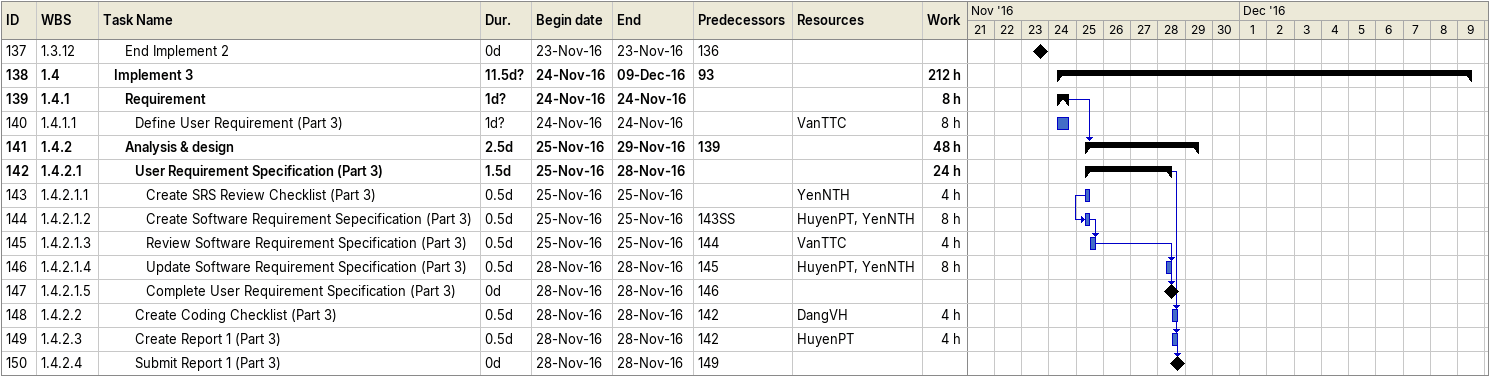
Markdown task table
| ID | WBS | Task | Duration | Start | Finish | Predecessors | Resources | Work (h) |
|---|---|---|---|---|---|---|---|---|
| 137 | 1.3.12 | End Implement 2 | 0d | 2016-11-23 | 2016-11-23 | 136 |  |  |
| 138 | 1.4 | **Implement 3** | 11.5d? | 2016-11-24 | 2016-12-09 | 93 |  | 212 |
| 139 | 1.4.1 | **Requirement** | 1d? | 2016-11-24 | 2016-11-24 |  |  | 8 |
| 140 | 1.4.1.1 | Define User Requirement (Part 3) | 1d? | 2016-11-24 | 2016-11-24 |  | VanTTC | 8 |
| 141 | 1.4.2 | **Analysis & design** | 2.5d | 2016-11-25 | 2016-11-29 | 139 |  | 48 |
| 142 | 1.4.2.1 | **User Requirement Specification (Part 3)** | 1.5d | 2016-11-25 | 2016-11-28 |  |  | 24 |
| 143 | 1.4.2.1.1 | Create SRS Review Checklist (Part 3) | 0.5d | 2016-11-25 | 2016-11-25 |  | YenNTH | 4 |
| 144 | 1.4.2.1.2 | Create Software Requirement Sepecification (Part 3) | 0.5d | 2016-11-25 | 2016-11-25 | 143SS | HuyenPT, YenNTH | 8 |
| 145 | 1.4.2.1.3 | Review Software Requirement Specification (Part 3) | 0.5d | 2016-11-25 | 2016-11-25 | 144 | VanTTC | 4 |
| 146 | 1.4.2.1.4 | Update Software Requirement Specification (Part 3) | 0.5d | 2016-11-28 | 2016-11-28 | 145 | HuyenPT, YenNTH | 8 |
| 147 | 1.4.2.1.5 | Complete User Requirement Specification (Part 3) | 0d | 2016-11-28 | 2016-11-28 | 146 |  |  |
| 148 | 1.4.2.2 | Create Coding Checklist (Part 3) | 0.5d | 2016-11-28 | 2016-11-28 | 142 | DangVH | 4 |
| 149 | 1.4.2.3 | Create Report 1 (Part 3) | 0.5d | 2016-11-28 | 2016-11-28 | 142 | HuyenPT | 4 |
| 150 | 1.4.2.4 | Submit Report 1 (Part 3) | 0d | 2016-11-28 | 2016-11-28 | 149 |  |  |
